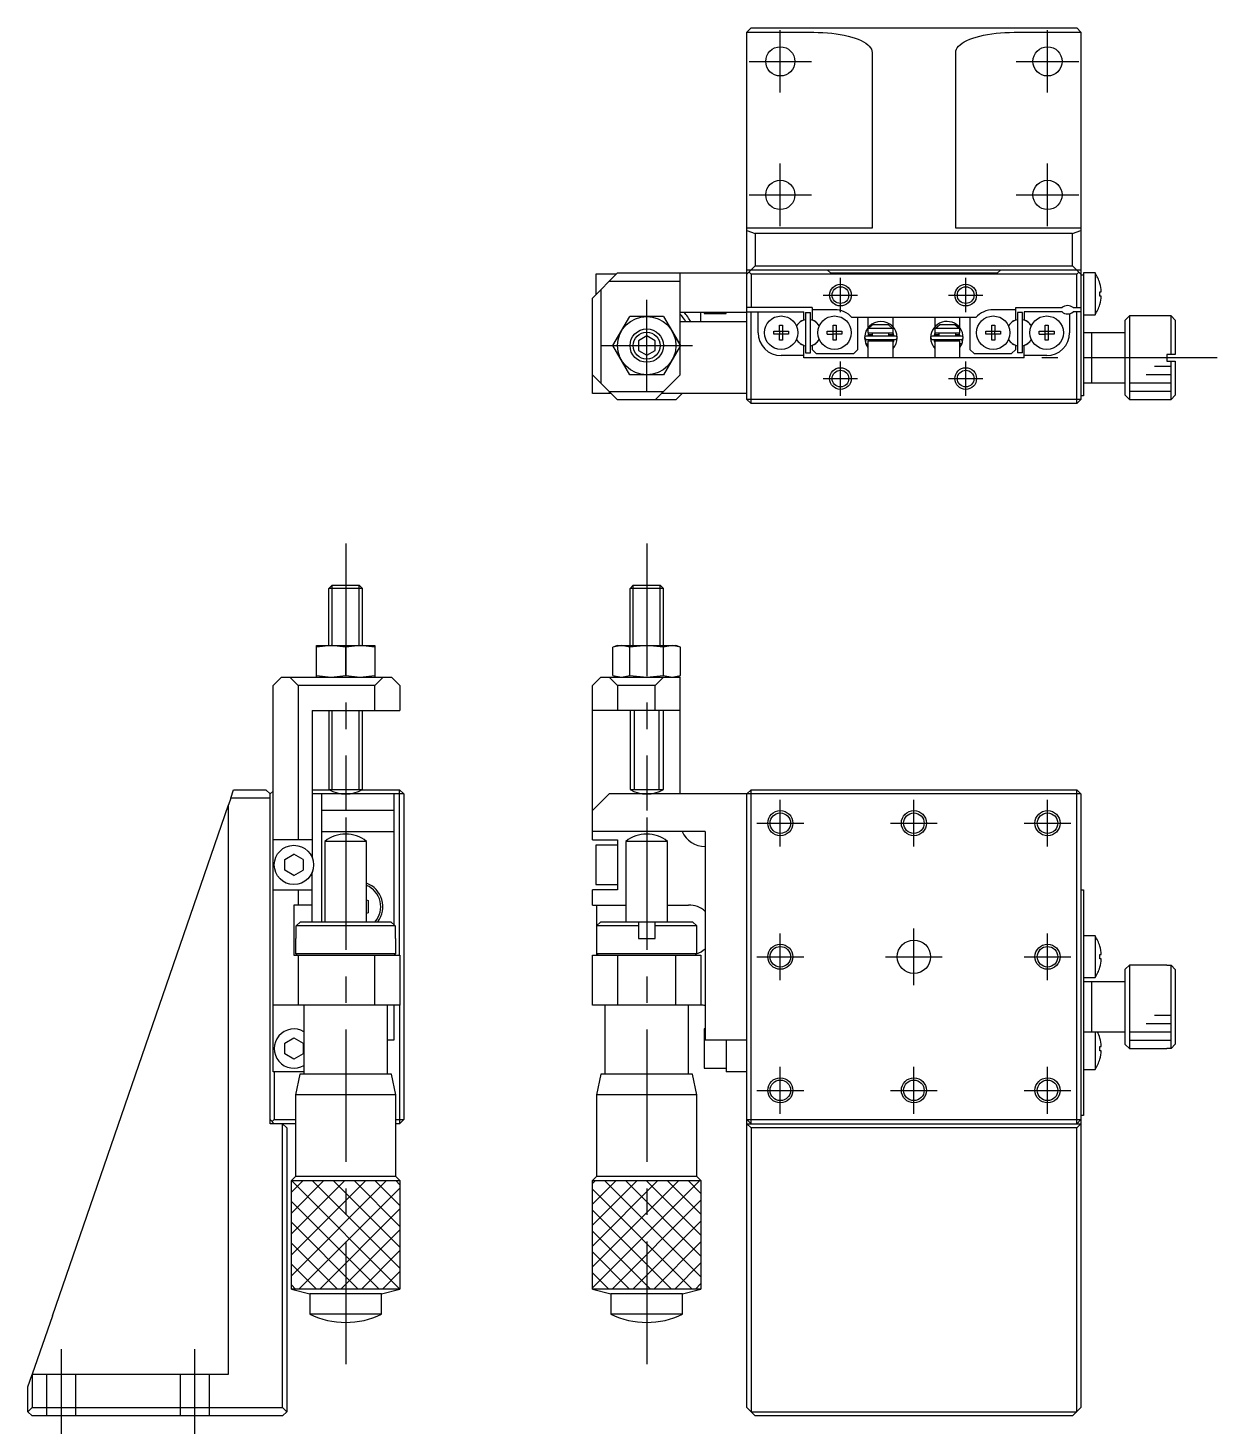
# Model space of a CAD drawing. Extents: x 0 to 297, y -8 to 245.
# Drawn here: x 0 to 142.4, y 77.5 to 245 of the extents above; entities that cross this region are included whole.
import ezdxf

# ---------------------------------------------------------------- set-up
doc = ezdxf.new("R2010")
doc.units = 0
doc.header["$LTSCALE"] = 0.5
doc.linetypes.add('CENTER', pattern=[50.8, 31.75, -6.35, 6.35, -6.35])
doc.linetypes.add('DASHED', pattern=[19.05, 12.7, -6.35])
for name, color, linetype in [('MSM_CENTER', 1, 'CENTER'), ('MSM_CONTINUOUS', 7, 'CONTINUOUS'), ('MSM_DASHED', 4, 'DASHED'), ('MSM_NARROW', 5, 'CONTINUOUS')]:
    doc.layers.add(name, color=color, linetype=linetype)

msp = doc.modelspace()

# ---------------------------------------------------------------- linework, layer by layer
at = {"layer": 'MSM_CENTER'}
for p, q in [((90.1, 237.25), (90.1, 244.75)), ((122.1, 237.25), (122.1, 244.75)), ((86.35, 241), (93.85, 241)), ((118.35, 241), (125.85, 241)), ((90.1, 221.25), (90.1, 228.75)), ((122.1, 221.25), (122.1, 228.75)), ((86.35, 225), (93.85, 225)), ((118.35, 225), (125.85, 225)), ((97.300007, 210.942394), (97.300007, 215.057609)), ((112.300007, 210.942394), (112.300007, 215.057609)), ((95.242399, 213.000002), (99.357615, 213.000002)), ((110.242399, 213.000002), (114.357615, 213.000002)), ((74.1, 201.45), (74.1, 212.45)), ((68.6, 206.95), (79.6, 206.95)), ((97.300005, 200.942392), (97.300005, 205.057608)), ((112.300006, 200.942392), (112.300006, 205.057608)), ((142.4, 205.5), (121.4, 205.5)), ((95.242397, 203), (99.357612, 203)), ((110.242398, 203), (114.357612, 203)), ((38.05, 183.25), (38.05, 151.25)), ((74.1, 183.25), (74.1, 151.25)), ((90.1, 146.95), (90.1, 152.55)), ((106.1, 146.95), (106.1, 152.55)), ((122.1, 146.95), (122.1, 152.55)), ((38.05, 150.449992), (38.05, 84.949993)), ((74.1, 150.449992), (74.1, 84.949993)), ((87.3, 149.75), (92.9, 149.75)), ((103.3, 149.75), (108.9, 149.75)), ((119.3, 149.75), (124.9, 149.75)), ((90.1, 130.95), (90.1, 136.55)), ((106.1, 130.35), (106.1, 137.15)), ((122.1, 130.95), (122.1, 136.55)), ((87.3, 133.75), (92.9, 133.75)), ((102.7, 133.75), (109.5, 133.75)), ((119.3, 133.75), (124.9, 133.75)), ((90.1, 114.95), (90.1, 120.55)), ((106.1, 114.95), (106.1, 120.55)), ((122.1, 114.95), (122.1, 120.55)), ((87.3, 117.75), (92.9, 117.75)), ((103.3, 117.75), (108.9, 117.75)), ((119.3, 117.75), (124.9, 117.75)), ((4, 75.75), (4, 86.75)), ((20, 75.75), (20, 86.75))]:
    msp.add_line(p, q, dxfattribs=at)
at = {"layer": 'MSM_CONTINUOUS'}
for p, q in [((86.6, 245), (86.1, 244.5)), ((86.1, 200.5), (86.1, 244.5)), ((86.6, 245), (125.6, 245)), ((126.1, 244.5), (125.6, 245)), ((126.1, 244.5), (126.1, 200.5)), ((86.1, 244.483509), (94.1, 244.483509)), ((94.1, 244.483509), (94.649214, 244.476078)), ((94.649214, 244.476078), (95.195041, 244.453834)), ((95.195041, 244.453834), (95.734118, 244.416912)), ((95.734118, 244.416912), (96.263119, 244.36554)), ((96.263119, 244.36554), (96.778784, 244.300036)), ((96.778784, 244.300036), (97.277933, 244.220802)), ((97.277933, 244.220802), (97.75749, 244.128328)), ((97.75749, 244.128328), (98.214497, 244.023184)), ((98.214497, 244.023184), (98.646136, 243.906017)), ((98.646136, 243.906017), (99.049747, 243.77755)), ((99.049747, 243.77755), (99.422842, 243.638576)), ((99.422842, 243.638576), (99.763119, 243.48995)), ((99.763119, 243.48995), (100.068481, 243.33259)), ((100.068481, 243.33259), (100.337046, 243.167466)), ((100.337046, 243.167466), (100.567157, 242.995595)), ((100.567157, 242.995595), (100.757396, 242.818037)), ((100.757396, 242.818037), (100.906589, 242.635887)), ((111.293411, 242.635887), (111.442604, 242.818037)), ((111.442604, 242.818037), (111.632843, 242.995595)), ((111.632843, 242.995595), (111.862954, 243.167466)), ((111.862954, 243.167466), (112.131519, 243.33259)), ((112.131519, 243.33259), (112.436881, 243.48995)), ((112.436881, 243.48995), (112.777158, 243.638576)), ((112.777158, 243.638576), (113.150253, 243.77755)), ((113.150253, 243.77755), (113.553864, 243.906017)), ((113.553864, 243.906017), (113.985503, 244.023184)), ((113.985503, 244.023184), (114.44251, 244.128328)), ((114.44251, 244.128328), (114.922067, 244.220802)), ((114.922067, 244.220802), (115.421216, 244.300036)), ((115.421216, 244.300036), (115.936881, 244.36554)), ((115.936881, 244.36554), (116.465882, 244.416912)), ((116.465882, 244.416912), (117.004959, 244.453834)), ((117.004959, 244.453834), (117.550786, 244.476078)), ((117.550786, 244.476078), (118.1, 244.483509)), ((118.1, 244.483509), (126.1, 244.483509)), ((100.906589, 242.635887), (101.013818, 242.450268)), ((101.013818, 242.450268), (101.078421, 242.262325)), ((101.078421, 242.262325), (101.1, 242.073215)), ((101.1, 242.073215), (101.1, 221)), ((111.1, 242.073215), (111.121579, 242.262325)), ((111.1, 221), (111.1, 242.073215)), ((111.121579, 242.262325), (111.186182, 242.450268)), ((111.186182, 242.450268), (111.293411, 242.635887)), ((101.1, 221), (86.1, 221)), ((86.1, 220.724903), (87.1, 220.380576)), ((125.1, 220.380576), (87.1, 220.380576)), ((87.1, 220.380576), (87.1, 216.5)), ((126.1, 221), (111.1, 221)), ((125.1, 220.380576), (126.1, 220.724903)), ((125.1, 216.5), (125.1, 220.380576)), ((86.1, 215.5), (87.1, 216.5)), ((87.1, 216.5), (125.1, 216.5)), ((125.1, 216.5), (126.1, 215.5)), ((70.6, 215.65), (67.6, 212.65)), ((68, 215.5), (68, 213.05)), ((70.45, 215.5), (68, 215.5)), ((78.1, 214.65), (69.6, 214.65)), ((70.6, 215.65), (86.1, 215.65)), ((78.1, 207.021797), (78.1, 215.65)), ((126.1, 216), (86.1, 216)), ((86.35, 215.75), (86.6, 215.5)), ((86.6, 215.5), (86.6, 211.5)), ((125.6, 215.5), (86.6, 215.5)), ((96.1, 215.65), (95.75, 216)), ((96.1, 215.65), (116.1, 215.65)), ((116.45, 216), (116.1, 215.65)), ((125.6, 215.5), (125.85, 215.75)), ((125.6, 211.5), (125.6, 215.5)), ((126.1, 215.45), (126.4, 215.45)), ((126.4, 215.65), (126.4, 200.95)), ((127.791657, 215.65), (126.4, 215.65)), ((127.791657, 215.65), (127.791657, 210.65)), ((128.362581, 214.40859), (128.369436, 214.411933)), ((68.6, 213.65), (68.6, 202.45)), ((128.362581, 212.89), (128.362581, 213.41)), ((128.362581, 213.41), (128.534953, 213.41)), ((128.534953, 212.89), (128.362581, 212.89)), ((67.6, 201.2), (67.6, 212.65)), ((93.9, 211.5), (86.1, 211.5)), ((86.1, 211), (92.9, 211)), ((86.6, 200), (86.6, 211)), ((87.45, 208.5), (87.45, 211)), ((92.9, 210.050806), (92.9, 211)), ((93.9, 211.5), (93.9, 210.050806)), ((96.6, 211.25), (93.9, 211.25)), ((118.3, 211.25), (115.6, 211.25)), ((118.3, 211.5), (123.838562, 211.5)), ((118.3, 210.050806), (118.3, 211.5)), ((119.3, 211), (119.3, 210.050806)), ((123.838562, 211), (119.3, 211)), ((125.161438, 211.5), (126.1, 211.5)), ((126.1, 211), (125.161438, 211)), ((125.6, 200), (125.6, 211)), ((128.369436, 211.888067), (128.362581, 211.89141)), ((70.058548, 206.95), (72.079274, 210.45)), ((76.120726, 210.45), (72.079274, 210.45)), ((76.120726, 210.45), (78.141452, 206.95)), ((78.1, 210.95), (86.1, 210.95)), ((86.1, 209.8), (78.1, 209.8)), ((80.6, 209.8), (80.6, 210.95)), ((81, 210.95), (81, 210.8)), ((81, 210.8), (83.6, 210.8)), ((83.6, 210.8), (83.6, 210.95)), ((90.02, 209.386361), (90.38, 209.386361)), ((90.02, 208.68), (90.02, 209.386361)), ((90.38, 209.386361), (90.38, 208.68)), ((92.639905, 209.90064), (92.9, 210.050806)), ((93.1, 210.9), (93.1, 206.1)), ((93.1, 210.9), (93.7, 210.9)), ((93.7, 206.1), (93.7, 210.9)), ((94.160095, 209.90064), (93.9, 210.050806)), ((96.42, 209.386361), (96.78, 209.386361)), ((96.42, 208.68), (96.42, 209.386361)), ((96.78, 209.386361), (96.78, 208.68)), ((113.520938, 210.3), (98.679062, 210.3)), ((99.4, 206.5), (99.4, 210.3)), ((100.6, 210.3), (100.6, 209.078609)), ((100.654317, 209), (101.183485, 209.5)), ((101.183485, 209.5), (103.016515, 209.5)), ((103.016515, 209.5), (103.545683, 209)), ((103.6, 209.191739), (103.6, 210.3)), ((108.6, 210.3), (108.6, 209.191834)), ((108.654317, 209), (109.183485, 209.5)), ((109.183485, 209.5), (111.016515, 209.5)), ((111.016515, 209.5), (111.545683, 209)), ((111.6, 209.078434), (111.6, 210.3)), ((112.8, 210.3), (112.8, 206.5)), ((115.42, 209.386361), (115.78, 209.386361)), ((115.42, 208.68), (115.42, 209.386361)), ((115.78, 209.386361), (115.78, 208.68)), ((118.039905, 209.90064), (118.3, 210.050806)), ((119.1, 210.9), (118.5, 210.9)), ((118.5, 210.9), (118.5, 206.1)), ((119.1, 206.1), (119.1, 210.9)), ((119.560095, 209.90064), (119.3, 210.050806)), ((121.82, 209.386361), (122.18, 209.386361)), ((121.82, 208.68), (121.82, 209.386361)), ((122.18, 209.386361), (122.18, 208.68)), ((124.75, 210.781754), (124.75, 208.5)), ((126.4, 210.65), (127.791657, 210.65)), ((131.9, 210.5), (131.4, 210)), ((131.4, 201), (131.4, 210)), ((131.9, 210.5), (131.9, 200.5)), ((136.9, 210.5), (131.9, 210.5)), ((136.9, 205.9), (136.9, 210.5)), ((137.4, 210), (136.9, 210.5)), ((137.4, 210), (137.4, 205.9)), ((74.1, 208.104701), (73.1, 207.52735)), ((75.1, 207.52735), (74.1, 208.104701)), ((78.100124, 207.021582), (77.131089, 208.7)), ((89.313639, 208.68), (90.02, 208.68)), ((89.313639, 208.32), (89.313639, 208.68)), ((90.02, 208.32), (89.313639, 208.32)), ((90.030372, 208.669628), (90.02, 208.68)), ((90.030372, 208.330372), (90.02, 208.32)), ((90.02, 207.613639), (90.02, 208.32)), ((90.030372, 208.669628), (90.369628, 208.669628)), ((90.030372, 208.330372), (90.030372, 208.669628)), ((90.369628, 208.330372), (90.030372, 208.330372)), ((90.369628, 208.669628), (90.38, 208.68)), ((90.369628, 208.669628), (90.369628, 208.330372)), ((90.369628, 208.330372), (90.38, 208.32)), ((90.38, 208.68), (91.086361, 208.68)), ((90.38, 208.32), (90.38, 207.613639)), ((91.086361, 208.32), (90.38, 208.32)), ((91.086361, 208.68), (91.086361, 208.32)), ((95.713639, 208.68), (96.42, 208.68)), ((95.713639, 208.32), (95.713639, 208.68)), ((95.713639, 208.32), (96.42, 208.32)), ((96.430372, 208.669628), (96.42, 208.68)), ((96.430372, 208.330372), (96.42, 208.32)), ((96.42, 207.613639), (96.42, 208.32)), ((96.430372, 208.669628), (96.769628, 208.669628)), ((96.430372, 208.330372), (96.430372, 208.669628)), ((96.769628, 208.330372), (96.430372, 208.330372)), ((96.769628, 208.669628), (96.78, 208.68)), ((96.769628, 208.669628), (96.769628, 208.330372)), ((96.769628, 208.330372), (96.78, 208.32)), ((96.78, 208.68), (97.486361, 208.68)), ((96.78, 208.32), (96.78, 207.613639)), ((97.486361, 208.32), (96.78, 208.32)), ((97.486361, 208.68), (97.486361, 208.32)), ((100.1984, 207.867987), (100.331933, 207.18406)), ((100.345845, 207.652313), (100.333981, 207.619918)), ((100.359321, 207.684093), (100.345845, 207.652313)), ((100.36494, 207.696164), (100.359321, 207.684093)), ((103.896922, 208.093518), (100.396922, 208.093518)), ((100.396922, 207.693518), (103.896922, 207.693518)), ((100.6, 209.078151), (100.6, 209.078014)), ((103.6, 209), (100.6, 209)), ((100.6, 209), (100.6, 208.5)), ((100.6, 208.5), (103.6, 208.5)), ((100.608739, 208.09354), (100.719613, 208.500147)), ((100.650616, 208.3), (101.1, 208.3)), ((100.826141, 207.640558), (100.838535, 207.648593)), ((100.838535, 207.648593), (100.851304, 207.65601)), ((100.851304, 207.65601), (100.864417, 207.662793)), ((100.864417, 207.662793), (100.877841, 207.668927)), ((100.877841, 207.668927), (100.891545, 207.674401)), ((100.891545, 207.674401), (100.905494, 207.679203)), ((100.905494, 207.679203), (100.919656, 207.683323)), ((100.919656, 207.683323), (100.933998, 207.686754)), ((100.933998, 207.686754), (100.948486, 207.689488)), ((100.948486, 207.689488), (100.963086, 207.691521)), ((100.963086, 207.691521), (100.977764, 207.692849)), ((100.977764, 207.692849), (100.992486, 207.693469)), ((100.992486, 207.693469), (100.997809, 207.693518)), ((101.1, 208.5), (101.1, 208.093518)), ((101.1, 207.693518), (101.1, 207.5)), ((103.1, 208.093518), (103.1, 208.5)), ((103.1, 208.3), (103.6, 208.3)), ((103.1, 207.5), (103.1, 207.693518)), ((103.296035, 207.693518), (103.309989, 207.693191)), ((103.309989, 207.693191), (103.324684, 207.692157)), ((103.324684, 207.692157), (103.33931, 207.690417)), ((103.33931, 207.690417), (103.353833, 207.687977)), ((103.353833, 207.687977), (103.36822, 207.68484)), ((103.36822, 207.68484), (103.382437, 207.681013)), ((103.382437, 207.681013), (103.396451, 207.676506)), ((103.396451, 207.676506), (103.410229, 207.671327)), ((103.410229, 207.671327), (103.42374, 207.665488)), ((103.42374, 207.665488), (103.43695, 207.659)), ((103.43695, 207.659), (103.44983, 207.651878)), ((103.44983, 207.651878), (103.462347, 207.644137)), ((103.574529, 208.50019), (103.684822, 208.093522)), ((103.6, 209.19113), (103.6, 209.191356)), ((103.6, 208.5), (103.6, 209)), ((103.6, 208.3), (103.6, 208.434175)), ((103.685124, 207.693426), (103.637425, 207.464905)), ((111.803078, 208.093518), (108.303078, 208.093518)), ((108.303078, 207.693518), (111.803078, 207.693518)), ((108.562495, 207.465181), (108.514872, 207.693459)), ((108.515185, 208.093572), (108.625427, 208.500085)), ((111.6, 209), (108.6, 209)), ((108.6, 209), (108.6, 208.5)), ((108.6, 208.5), (111.6, 208.5)), ((108.6, 208.434516), (108.6, 208.434356)), ((108.6, 208.434094), (108.6, 208.3)), ((108.6, 208.3), (109.1, 208.3)), ((108.732297, 207.640558), (108.744691, 207.648593)), ((108.744691, 207.648593), (108.75746, 207.65601)), ((108.75746, 207.65601), (108.770573, 207.662793)), ((108.770573, 207.662793), (108.783997, 207.668927)), ((108.783997, 207.668927), (108.797701, 207.674401)), ((108.797701, 207.674401), (108.81165, 207.679203)), ((108.81165, 207.679203), (108.825813, 207.683323)), ((108.825813, 207.683323), (108.840155, 207.686754)), ((108.840155, 207.686754), (108.854642, 207.689488)), ((108.854642, 207.689488), (108.869242, 207.691521)), ((108.869242, 207.691521), (108.88392, 207.692849)), ((108.88392, 207.692849), (108.898642, 207.693469)), ((108.898642, 207.693469), (108.903965, 207.693518)), ((109.1, 208.5), (109.1, 208.093518)), ((109.1, 207.693518), (109.1, 207.5)), ((111.1, 208.093518), (111.1, 208.5)), ((111.1, 208.3), (111.54983, 208.3)), ((111.1, 207.5), (111.1, 207.693518)), ((111.202191, 207.693518), (111.216146, 207.693191)), ((111.216146, 207.693191), (111.23084, 207.692157)), ((111.23084, 207.692157), (111.245466, 207.690417)), ((111.245466, 207.690417), (111.25999, 207.687977)), ((111.25999, 207.687977), (111.274376, 207.68484)), ((111.274376, 207.68484), (111.288593, 207.681013)), ((111.288593, 207.681013), (111.302607, 207.676506)), ((111.302607, 207.676506), (111.316385, 207.671327)), ((111.316385, 207.671327), (111.329896, 207.665488)), ((111.329896, 207.665488), (111.343107, 207.659)), ((111.343107, 207.659), (111.355986, 207.651878)), ((111.355986, 207.651878), (111.368503, 207.644137)), ((111.480394, 208.500132), (111.591258, 208.093569)), ((111.6, 208.5), (111.6, 209)), ((111.849082, 207.664801), (111.835083, 207.696115)), ((111.861569, 207.632666), (111.849082, 207.664801)), ((111.86766, 207.183018), (112.001617, 207.869241)), ((114.713639, 208.68), (115.42, 208.68)), ((114.713639, 208.32), (114.713639, 208.68)), ((115.42, 208.32), (114.713639, 208.32)), ((115.430372, 208.669628), (115.42, 208.68)), ((115.430372, 208.330372), (115.42, 208.32)), ((115.42, 207.613639), (115.42, 208.32)), ((115.430372, 208.669628), (115.769628, 208.669628)), ((115.430372, 208.330372), (115.430372, 208.669628)), ((115.769628, 208.330372), (115.430372, 208.330372)), ((115.769628, 208.669628), (115.78, 208.68)), ((115.769628, 208.669628), (115.769628, 208.330372)), ((115.769628, 208.330372), (115.78, 208.32)), ((115.78, 208.68), (116.486361, 208.68)), ((115.78, 208.32), (115.78, 207.613639)), ((116.486361, 208.32), (115.78, 208.32)), ((116.486361, 208.68), (116.486361, 208.32)), ((121.113639, 208.68), (121.82, 208.68)), ((121.113639, 208.32), (121.113639, 208.68)), ((121.113639, 208.32), (121.82, 208.32)), ((121.830372, 208.669628), (121.82, 208.68)), ((121.830372, 208.330372), (121.82, 208.32)), ((121.82, 207.613639), (121.82, 208.32)), ((121.830372, 208.669628), (122.169628, 208.669628)), ((121.830372, 208.330372), (121.830372, 208.669628)), ((122.169628, 208.330372), (121.830372, 208.330372)), ((122.169628, 208.669628), (122.18, 208.68)), ((122.169628, 208.669628), (122.169628, 208.330372)), ((122.169628, 208.330372), (122.18, 208.32)), ((122.18, 208.68), (122.886361, 208.68)), ((122.18, 208.32), (122.18, 207.613639)), ((122.886361, 208.32), (122.18, 208.32)), ((122.886361, 208.68), (122.886361, 208.32)), ((131.4, 208.5), (126.4, 208.5)), ((127.4, 202.5), (127.4, 208.5)), ((72.079274, 203.45), (70.058548, 206.95)), ((73.1, 207.52735), (73.1, 206.37265)), ((73.1, 206.37265), (74.1, 205.795299)), ((74.1, 205.795299), (75.1, 206.37265)), ((75.1, 206.37265), (75.1, 207.52735)), ((78.141452, 206.95), (76.120726, 203.45)), ((78.1, 203.45), (78.1, 206.878203)), ((78.141452, 206.95), (78.100124, 207.021582)), ((90.38, 207.613639), (90.02, 207.613639)), ((92.9, 206.949194), (92.639905, 207.09936)), ((92.9, 205.5), (92.9, 206.949194)), ((93.1, 206.1), (93.7, 206.1)), ((93.9, 206.949194), (94.160095, 207.09936)), ((93.9, 206.949194), (93.9, 206.5)), ((93.9, 206.5), (94.4, 206)), ((94.4, 206), (98.9, 206)), ((96.78, 207.613639), (96.42, 207.613639)), ((98.9, 206), (99.4, 206.5)), ((100.297916, 207.417153), (100.297888, 207.382732)), ((100.297888, 207.382732), (100.299582, 207.348355)), ((100.299666, 207.451534), (100.297916, 207.417153)), ((100.299582, 207.348355), (100.302995, 207.314105)), ((100.303135, 207.485791), (100.299666, 207.451534)), ((100.302995, 207.314105), (100.308116, 207.280067)), ((100.308315, 207.519841), (100.303135, 207.485791)), ((100.308116, 207.280067), (100.314935, 207.246322)), ((100.315194, 207.553601), (100.308315, 207.519841)), ((100.314935, 207.246322), (100.323434, 207.212954)), ((100.323756, 207.586987), (100.315194, 207.553601)), ((100.323434, 207.212954), (100.333593, 207.180043)), ((100.333981, 207.619918), (100.323756, 207.586987)), ((100.333593, 207.180043), (100.345388, 207.147669)), ((100.345388, 207.147669), (100.352639, 207.129943)), ((100.352285, 207.131624), (100.352938, 207.129365)), ((100.352938, 207.129365), (100.354762, 207.12761)), ((100.353681, 207.130486), (100.59991, 206.708824)), ((100.354762, 207.12761), (100.357746, 207.126368)), ((100.357577, 207.121396), (100.600005, 207.194026)), ((100.357746, 207.126368), (100.36187, 207.125648)), ((100.36187, 207.125648), (100.36711, 207.125454)), ((100.36711, 207.125454), (100.37343, 207.125788)), ((100.37343, 207.125788), (100.380792, 207.126648)), ((100.380792, 207.126648), (100.389147, 207.128028)), ((100.389147, 207.128028), (100.398444, 207.129919)), ((100.398444, 207.129919), (100.408621, 207.132309)), ((100.408621, 207.132309), (100.419615, 207.135184)), ((100.419615, 207.135184), (100.431356, 207.138524)), ((100.431356, 207.138524), (100.443768, 207.142308)), ((100.443768, 207.142308), (100.456773, 207.146513)), ((100.456773, 207.146513), (100.470287, 207.151111)), ((100.470287, 207.151111), (100.484224, 207.156073)), ((100.484224, 207.156073), (100.498496, 207.161368)), ((100.498496, 207.161368), (100.513011, 207.166961)), ((100.513011, 207.166961), (100.527678, 207.172817)), ((100.527678, 207.172817), (100.542401, 207.1789)), ((100.542401, 207.1789), (100.557089, 207.185169)), ((100.557089, 207.185169), (100.571646, 207.191585)), ((100.571646, 207.191585), (100.58598, 207.198107)), ((100.58598, 207.198107), (100.6, 207.204694)), ((103.6, 207.5), (100.6, 207.5)), ((100.6, 207.5), (100.6, 205.5)), ((100.715828, 207.500023), (100.717214, 207.503675)), ((100.717214, 207.503675), (100.722919, 207.517353)), ((100.722919, 207.517353), (100.729311, 207.53072)), ((100.729311, 207.53072), (100.736372, 207.543742)), ((100.736372, 207.543742), (100.74408, 207.556387)), ((100.74408, 207.556387), (100.752415, 207.568624)), ((100.752415, 207.568624), (100.761351, 207.580423)), ((100.761351, 207.580423), (100.770865, 207.591756)), ((100.770865, 207.591756), (100.780929, 207.602596)), ((100.780929, 207.602596), (100.791518, 207.612919)), ((100.791518, 207.612919), (100.802602, 207.622701)), ((100.802602, 207.622701), (100.814153, 207.631921)), ((100.814153, 207.631921), (100.826141, 207.640558)), ((103.462347, 207.644137), (103.474471, 207.635792)), ((103.474471, 207.635792), (103.486173, 207.626863)), ((103.486173, 207.626863), (103.497422, 207.617367)), ((103.497422, 207.617367), (103.508192, 207.607327)), ((103.508192, 207.607327), (103.518454, 207.596764)), ((103.518454, 207.596764), (103.528181, 207.585702)), ((103.528181, 207.585702), (103.537348, 207.574165)), ((103.537348, 207.574165), (103.54593, 207.562181)), ((103.54593, 207.562181), (103.553902, 207.549777)), ((103.553902, 207.549777), (103.561244, 207.536982)), ((103.561244, 207.536982), (103.567933, 207.523828)), ((103.567933, 207.523828), (103.57395, 207.510345)), ((103.57395, 207.510345), (103.578016, 207.500023)), ((103.6, 205.5), (103.6, 207.5)), ((103.637425, 207.464905), (103.600234, 207.352235)), ((103.940651, 207.132001), (103.94047, 207.132076)), ((103.941559, 207.131624), (103.940651, 207.132001)), ((103.94079, 207.129186), (103.941205, 207.129943)), ((103.941205, 207.129943), (103.959225, 207.177016)), ((103.941205, 207.129943), (103.941559, 207.131624)), ((103.959225, 207.177016), (103.959898, 207.178996)), ((103.959898, 207.178996), (103.960736, 207.181491)), ((103.960736, 207.181491), (103.961237, 207.182999)), ((103.961237, 207.182999), (103.961585, 207.184052)), ((103.961585, 207.184052), (103.962097, 207.185613)), ((103.962097, 207.185613), (103.962564, 207.187047)), ((103.962564, 207.187047), (103.962854, 207.187942)), ((103.962854, 207.187942), (103.963173, 207.188932)), ((103.963173, 207.188932), (103.963612, 207.190306)), ((103.963612, 207.190306), (103.963946, 207.191355)), ((108.236653, 207.189474), (108.236945, 207.188567)), ((108.236945, 207.188567), (108.238003, 207.185307)), ((108.238003, 207.185307), (108.238381, 207.184156)), ((108.238381, 207.184156), (108.238677, 207.183258)), ((108.238677, 207.183258), (108.239099, 207.181987)), ((108.239099, 207.181987), (108.258795, 207.129943)), ((108.258863, 207.134144), (108.258441, 207.131624)), ((108.258441, 207.131624), (108.259303, 207.131982)), ((108.258795, 207.129943), (108.258441, 207.131624)), ((108.25921, 207.129186), (108.258795, 207.129943)), ((108.259361, 207.132006), (108.259482, 207.132056)), ((108.259482, 207.132056), (108.259645, 207.132124)), ((108.599662, 207.352514), (108.562495, 207.465181)), ((111.6, 207.5), (108.6, 207.5)), ((108.6, 207.5), (108.6, 205.5)), ((108.621984, 207.500023), (108.623371, 207.503675)), ((108.623371, 207.503675), (108.629075, 207.517353)), ((108.629075, 207.517353), (108.635467, 207.53072)), ((108.635467, 207.53072), (108.642528, 207.543742)), ((108.642528, 207.543742), (108.650237, 207.556387)), ((108.650237, 207.556387), (108.658571, 207.568624)), ((108.658571, 207.568624), (108.667507, 207.580423)), ((108.667507, 207.580423), (108.677021, 207.591756)), ((108.677021, 207.591756), (108.687086, 207.602596)), ((108.687086, 207.602596), (108.697674, 207.612919)), ((108.697674, 207.612919), (108.708758, 207.622701)), ((108.708758, 207.622701), (108.720309, 207.631921)), ((108.720309, 207.631921), (108.732297, 207.640558)), ((111.368503, 207.644137), (111.380627, 207.635792)), ((111.380627, 207.635792), (111.392329, 207.626863)), ((111.392329, 207.626863), (111.403579, 207.617367)), ((111.403579, 207.617367), (111.414348, 207.607327)), ((111.414348, 207.607327), (111.42461, 207.596764)), ((111.42461, 207.596764), (111.434337, 207.585702)), ((111.434337, 207.585702), (111.443504, 207.574165)), ((111.443504, 207.574165), (111.452086, 207.562181)), ((111.452086, 207.562181), (111.460058, 207.549777)), ((111.460058, 207.549777), (111.4674, 207.536982)), ((111.4674, 207.536982), (111.474089, 207.523828)), ((111.474089, 207.523828), (111.480106, 207.510345)), ((111.480106, 207.510345), (111.484172, 207.500023)), ((111.842423, 207.121396), (111.599995, 207.194026)), ((111.6, 205.5), (111.6, 207.5)), ((111.61402, 207.198107), (111.6, 207.204694)), ((111.60002, 206.708732), (111.846319, 207.130486)), ((111.628354, 207.191585), (111.61402, 207.198107)), ((111.642911, 207.185169), (111.628354, 207.191585)), ((111.657599, 207.1789), (111.642911, 207.185169)), ((111.672322, 207.172817), (111.657599, 207.1789)), ((111.686989, 207.166961), (111.672322, 207.172817)), ((111.701504, 207.161368), (111.686989, 207.166961)), ((111.715776, 207.156073), (111.701504, 207.161368)), ((111.729713, 207.151111), (111.715776, 207.156073)), ((111.743227, 207.146513), (111.729713, 207.151111)), ((111.756232, 207.142308), (111.743227, 207.146513)), ((111.768644, 207.138524), (111.756232, 207.142308)), ((111.780385, 207.135184), (111.768644, 207.138524)), ((111.791379, 207.132309), (111.780385, 207.135184)), ((111.801556, 207.129919), (111.791379, 207.132309)), ((111.810853, 207.128028), (111.801556, 207.129919)), ((111.819208, 207.126648), (111.810853, 207.128028)), ((111.82657, 207.125788), (111.819208, 207.126648)), ((111.83289, 207.125454), (111.82657, 207.125788)), ((111.83813, 207.125648), (111.83289, 207.125454)), ((111.842254, 207.126368), (111.83813, 207.125648)), ((111.845238, 207.12761), (111.842254, 207.126368)), ((111.847062, 207.129365), (111.845238, 207.12761)), ((111.847715, 207.131624), (111.847062, 207.129365)), ((111.847361, 207.129943), (111.85943, 207.160294)), ((111.85943, 207.160294), (111.870593, 207.19291)), ((111.872431, 207.599961), (111.861569, 207.632666)), ((111.870593, 207.19291), (111.880108, 207.22603)), ((111.881642, 207.566767), (111.872431, 207.599961)), ((111.880108, 207.22603), (111.887952, 207.259573)), ((111.889181, 207.533164), (111.881642, 207.566767)), ((111.887952, 207.259573), (111.894106, 207.293456)), ((111.895028, 207.499234), (111.889181, 207.533164)), ((111.894106, 207.293456), (111.898556, 207.327596)), ((111.899171, 207.465061), (111.895028, 207.499234)), ((111.898556, 207.327596), (111.901292, 207.361911)), ((111.901599, 207.430727), (111.899171, 207.465061)), ((111.901292, 207.361911), (111.902307, 207.396315)), ((111.902307, 207.396315), (111.901599, 207.430727)), ((112.8, 206.5), (113.3, 206)), ((113.3, 206), (117.8, 206)), ((115.78, 207.613639), (115.42, 207.613639)), ((117.8, 206), (118.3, 206.5)), ((118.3, 206.949194), (118.039905, 207.09936)), ((118.3, 206.5), (118.3, 206.949194)), ((119.1, 206.1), (118.5, 206.1)), ((119.3, 206.949194), (119.560095, 207.09936)), ((119.3, 205.5), (119.3, 206.949194)), ((122.18, 207.613639), (121.82, 207.613639)), ((92.9, 205.75), (90.2, 205.75)), ((119.3, 205.5), (92.9, 205.5)), ((122, 205.75), (119.3, 205.75)), ((136.4, 205.9), (136.4, 205.1)), ((137.4, 205.9), (136.4, 205.9)), ((136.4, 205.1), (137.4, 205.1)), ((136.9, 200.5), (136.9, 205.1)), ((137.4, 205.1), (137.4, 201)), ((67.6, 203.45), (70.6, 200.45)), ((76.120726, 203.45), (72.079274, 203.45)), ((75.1, 200.45), (78.1, 203.45)), ((69.85, 201.2), (67.6, 201.2)), ((69.6, 201.45), (76.1, 201.45)), ((69.6, 201.45), (69.6, 201.2)), ((86.1, 201.2), (75.85, 201.2)), ((77.6, 200.45), (78.35, 201.2)), ((126.4, 202.5), (131.4, 202.5)), ((131.4, 201), (131.9, 200.5)), ((136.9, 200.5), (137.4, 201)), ((77.6, 200.45), (70.6, 200.45)), ((126.1, 200.5), (86.1, 200.5)), ((86.6, 200), (86.1, 200.5)), ((125.6, 200), (86.6, 200)), ((125.6, 200), (126.1, 200.5)), ((126.4, 200.95), (126.1, 200.95)), ((131.9, 200.5), (136.9, 200.5)), ((36.05, 177.871), (36.429, 178.25)), ((40.05, 177.871), (36.05, 177.871)), ((36.05, 171.05), (36.05, 177.871)), ((36.429, 178.25), (39.671, 178.25)), ((39.671, 178.25), (40.05, 177.871)), ((40.05, 171.05), (40.05, 177.871)), ((72.1, 177.871), (72.479, 178.25)), ((76.1, 177.871), (72.1, 177.871)), ((72.1, 171.05), (72.1, 177.871)), ((72.479, 178.25), (75.721, 178.25)), ((75.721, 178.25), (76.1, 177.871)), ((76.1, 171.05), (76.1, 177.871)), ((36.3, 171.05), (34.55, 170.852928)), ((34.55, 171.05), (41.55, 171.05)), ((34.55, 167.25), (34.55, 171.05)), ((38.05, 170.852928), (36.3, 171.05)), ((39.8, 171.05), (38.05, 170.852928)), ((38.05, 167.447072), (38.05, 170.852928)), ((41.55, 170.852928), (39.8, 171.05)), ((41.55, 171.05), (41.55, 167.25)), ((71.068911, 171.05), (70.058548, 170.852928)), ((70.6, 171.05), (70.058548, 170.852928)), ((70.058548, 167.447072), (70.058548, 170.852928)), ((70.6, 171.05), (77.6, 171.05)), ((72.079274, 170.852928), (71.068911, 171.05)), ((74.1, 171.05), (72.079274, 170.852928)), ((72.079274, 167.447072), (72.079274, 170.852928)), ((76.120726, 170.852928), (74.1, 171.05)), ((77.131089, 171.05), (76.120726, 170.852928)), ((76.120726, 167.447072), (76.120726, 170.852928)), ((78.141452, 170.852928), (77.131089, 171.05)), ((78.141452, 170.852928), (77.6, 171.05)), ((78.141452, 167.447072), (78.141452, 170.852928)), ((29.35, 166.25), (30.35, 167.25)), ((29.35, 119.95), (29.35, 166.25)), ((30.35, 167.25), (43.55, 167.25)), ((31.35, 167.25), (32.35, 166.25)), ((32.35, 166.25), (32.35, 147.75)), ((41.55, 166.25), (32.35, 166.25)), ((34.55, 167.447072), (36.3, 167.25)), ((36.3, 167.25), (38.05, 167.447072)), ((38.05, 167.447072), (39.8, 167.25)), ((39.8, 167.25), (41.55, 167.447072)), ((41.55, 166.25), (42.55, 167.25)), ((41.55, 163.25), (41.55, 166.25)), ((43.55, 167.25), (44.55, 166.25)), ((44.55, 166.25), (44.55, 163.25)), ((67.6, 166.25), (68.6, 167.25)), ((67.6, 147.75), (67.6, 166.25)), ((68.6, 167.25), (78.1, 167.25)), ((69.6, 167.25), (70.6, 166.25)), ((70.058548, 167.447072), (71.068911, 167.25)), ((70.058548, 167.447072), (70.6, 167.25)), ((70.6, 166.25), (70.6, 163.25)), ((75.1, 166.25), (70.6, 166.25)), ((71.068911, 167.25), (72.079274, 167.447072)), ((72.079274, 167.447072), (74.1, 167.25)), ((74.1, 167.25), (76.120726, 167.447072)), ((75.1, 166.25), (76.1, 167.25)), ((75.1, 163.25), (75.1, 166.25)), ((76.120726, 167.447072), (77.131089, 167.25)), ((77.131089, 167.25), (78.141452, 167.447072)), ((77.6, 167.25), (78.141452, 167.447072)), ((78.1, 153.25), (78.1, 167.25)), ((34.05, 163.25), (44.55, 163.25)), ((34.05, 163.25), (34.05, 145.576136)), ((36.05, 163.25), (36.05, 153.785898)), ((40.05, 153.785898), (40.05, 163.25)), ((78.1, 163.25), (67.6, 163.25)), ((72.1, 163.249981), (72.1, 153.785898)), ((76.1, 153.785898), (76.1, 163.249981)), ((24.275097, 152.75), (24, 151.951061)), ((24.275097, 152.75), (24.619424, 153.75)), ((29, 152.75), (24.275097, 152.75)), ((24.619424, 153.75), (28.5, 153.75)), ((29, 153.25), (28.5, 153.75)), ((29, 153.25), (29.35, 153.6)), ((29, 113.75), (29, 153.25)), ((29.35, 153.4), (29.25, 153.5)), ((34.05, 153.75), (36.113508, 153.75)), ((45, 153.25), (34.05, 153.25)), ((35.2, 137.95), (35.2, 153.25)), ((36.049995, 153.785898), (40.050005, 153.785898)), ((39.986492, 153.75), (44.5, 153.75)), ((43.8, 153.25), (43.8, 137.613544)), ((44.5, 133.95), (44.5, 153.75)), ((45, 153.25), (44.5, 153.75)), ((45, 153.25), (45, 114.25)), ((69.6, 153.25), (67.6, 151.25)), ((126.1, 153.25), (69.6, 153.25)), ((72.099995, 153.785898), (76.100005, 153.785898)), ((86.6, 153.75), (86.1, 153.25)), ((86.1, 79.75), (86.1, 153.25)), ((86.6, 153.75), (125.6, 153.75)), ((86.6, 113.75), (86.6, 153.75)), ((126.1, 153.25), (125.6, 153.75)), ((125.6, 113.75), (125.6, 153.75)), ((126.1, 153.25), (126.1, 79.75)), ((2.926785, 90.75), (24, 151.951061)), ((24, 83.75), (24, 151.951061)), ((43.8, 151.25), (35.2, 151.25)), ((34.05, 147.75), (29.35, 147.75)), ((35.2, 148.75), (43.8, 148.75)), ((40.549996, 147.572491), (35.550004, 147.572491)), ((35.550004, 147.572491), (35.550004, 137.95)), ((40.549996, 137.95), (40.549996, 147.572491)), ((81.1, 148.75), (67.6, 148.75)), ((67.6, 147.75), (70.6, 147.75)), ((70.6, 147.75), (70.6, 141.75)), ((76.599996, 147.572491), (71.600004, 147.572491)), ((71.600004, 147.572491), (71.600004, 137.95)), ((76.599996, 137.95), (76.599996, 147.572491)), ((81.1, 148.75), (81.1, 123.75)), ((30.75, 145.385085), (31.85, 146.020171)), ((32.95, 145.385085), (31.85, 146.020171)), ((68, 147.1), (68, 142.4)), ((70.6, 147.1), (68, 147.1)), ((30.75, 144.114915), (30.75, 145.385085)), ((31.85, 143.479829), (30.75, 144.114915)), ((31.85, 143.479829), (32.95, 144.114915)), ((32.95, 145.385085), (32.95, 144.114915)), ((34.05, 137.95), (34.05, 143.923864)), ((68, 142.4), (70.6, 142.4)), ((29.35, 141.75), (34.05, 141.75)), ((32.35, 141.75), (32.35, 139.95)), ((67.6, 139.95), (67.6, 141.75)), ((70.6, 141.75), (67.6, 141.75)), ((126.1, 141.75), (126.4, 141.75)), ((126.4, 141.75), (126.4, 114.75)), ((31.85, 139.95), (31.85, 133.95)), ((34.05, 139.95), (31.85, 139.95)), ((40.549996, 140.58716), (40.75, 140.471688)), ((40.75, 139.028312), (40.549996, 138.91284)), ((40.75, 140.471688), (40.75, 139.028312)), ((67.6, 139.95), (71.600004, 139.95)), ((68.1, 139.95), (68.1, 133.95)), ((76.599996, 139.95), (79.1, 139.95)), ((32.13392, 137.45), (32.641673, 137.95)), ((32.13392, 135.95), (32.13392, 137.45)), ((43.96608, 137.45), (32.13392, 137.45)), ((32.641673, 137.95), (43.458327, 137.95)), ((43.458327, 137.95), (43.96608, 137.45)), ((43.96608, 137.45), (43.96608, 135.95)), ((68.6, 137.95), (68.1, 137.45)), ((73.1, 137.45), (68.1, 137.45)), ((68.6, 137.95), (79.6, 137.95)), ((73.1, 137.95), (73.1, 135.95)), ((75.1, 135.95), (75.1, 137.95)), ((80.1, 137.45), (75.1, 137.45)), ((80.1, 137.45), (79.6, 137.95)), ((80.1, 134.15), (80.1, 137.45)), ((32.05, 135.95), (32.13392, 135.95)), ((32.05, 135.95), (32.05, 134.15)), ((43.96608, 135.95), (44.05, 135.95)), ((44.05, 134.15), (44.05, 135.95)), ((73.1, 135.95), (75.1, 135.95)), ((127.791657, 136.25), (126.4, 136.25)), ((127.791657, 136.25), (127.791657, 131.25)), ((32.05, 134.15), (44.05, 134.15)), ((32.05, 134.15), (32.25, 133.95)), ((43.85, 133.95), (44.05, 134.15)), ((68.1, 134.15), (80.1, 134.15)), ((68.1, 134.15), (68.3, 133.95)), ((79.9, 133.95), (80.1, 134.15)), ((128.362581, 135.00859), (128.369436, 135.011933)), ((128.362581, 134.01), (128.534953, 134.01)), ((128.362581, 133.49), (128.362581, 134.01)), ((31.85, 133.95), (44.55, 133.95)), ((32.35, 133.95), (32.35, 127.95)), ((41.55, 127.95), (41.55, 133.95)), ((44.55, 133.95), (44.55, 127.95)), ((67.6, 127.95), (67.6, 133.95)), ((67.6, 133.95), (80.6, 133.95)), ((70.6, 133.95), (70.6, 127.95)), ((77.6, 127.95), (77.6, 133.95)), ((80.6, 133.95), (80.6, 127.95)), ((128.534953, 133.49), (128.362581, 133.49)), ((128.369436, 132.488067), (128.362581, 132.49141)), ((131.9, 132.75), (131.4, 132.25)), ((131.9, 132.75), (131.9, 122.75)), ((136.4, 132.75), (131.9, 132.75)), ((136.4, 132.75), (136.4, 132.733974)), ((136.4, 132.733974), (136.9, 132.733974)), ((136.9, 122.766026), (136.9, 132.733974)), ((136.9, 132.733974), (137.4, 132.232187)), ((126.4, 131.25), (127.791657, 131.25)), ((131.4, 130.75), (126.4, 130.75)), ((127.4, 124.75), (127.4, 130.75)), ((131.4, 123.25), (131.4, 132.25)), ((137.4, 132.232187), (137.4, 123.267813)), ((44.55, 127.95), (29.35, 127.95)), ((33.05, 127.95), (33.05, 119.7)), ((43.05, 119.7), (43.05, 127.95)), ((43.8, 127.95), (43.8, 123.75)), ((44.5, 127.95), (44.5, 113.75)), ((80.6, 127.95), (67.6, 127.95)), ((69.1, 127.95), (69.1, 119.7)), ((79.1, 119.7), (79.1, 127.95)), ((30.75, 123.385085), (31.85, 124.020171)), ((31.85, 124.020171), (32.95, 123.385085)), ((81, 125.1), (81, 120.4)), ((81.1, 125.1), (81, 125.1)), ((126.4, 124.75), (131.4, 124.75)), ((127.791657, 124.75), (127.791657, 120.25)), ((128.362581, 124.00859), (128.369436, 124.011933)), ((30.75, 122.114915), (30.75, 123.385085)), ((32.95, 123.385085), (32.95, 122.114915)), ((43.8, 123.75), (43.05, 123.75)), ((86.1, 123.75), (81.1, 123.75)), ((83.6, 123.75), (83.6, 119.95)), ((128.362581, 123.01), (128.534953, 123.01)), ((128.362581, 122.49), (128.362581, 123.01)), ((128.534953, 122.49), (128.362581, 122.49)), ((131.4, 123.25), (131.9, 122.75)), ((131.9, 122.75), (136.4, 122.75)), ((136.9, 122.766026), (136.4, 122.766026)), ((136.4, 122.766026), (136.4, 122.75)), ((137.4, 123.267813), (136.9, 122.766026)), ((31.85, 121.479829), (30.75, 122.114915)), ((32.95, 122.114915), (31.85, 121.479829)), ((128.369436, 121.488067), (128.362581, 121.49141)), ((33.05, 119.95), (29.35, 119.95)), ((29.5, 119.95), (29.5, 114.25)), ((32.550003, 119.7), (32.050004, 117.200001)), ((43.549997, 119.7), (32.550003, 119.7)), ((44.049996, 117.200001), (43.549997, 119.7)), ((68.600003, 119.7), (68.100004, 117.200001)), ((79.599997, 119.7), (68.600003, 119.7)), ((80.099996, 117.200001), (79.599997, 119.7)), ((81, 120.4), (83.6, 120.4)), ((86.1, 119.95), (83.6, 119.95)), ((126.4, 120.25), (127.791657, 120.25)), ((44.049996, 117.200001), (32.050004, 117.200001)), ((32.050004, 117.200001), (32.050004, 107.449996)), ((44.049996, 107.449996), (44.049996, 117.200001)), ((80.099996, 117.200001), (68.100004, 117.200001)), ((68.100004, 117.200001), (68.100004, 107.449996)), ((80.099996, 107.449996), (80.099996, 117.200001)), ((29, 114.25), (29.5, 113.75)), ((29.25, 114), (29.5, 114.25)), ((29.5, 114.25), (32.050004, 114.25)), ((44.049996, 114.25), (45, 114.25)), ((44.5, 113.75), (45, 114.25)), ((86.1, 114.25), (126.1, 114.25)), ((86.1, 114.25), (86.6, 113.75)), ((125.6, 113.75), (126.1, 114.25)), ((126.4, 114.75), (126.1, 114.75)), ((32.050004, 113.75), (29, 113.75)), ((30.5, 79.75), (30.5, 113.75)), ((30.5, 113.75), (31, 113.25)), ((31, 113.25), (31, 79.25)), ((44.5, 113.75), (44.049996, 113.75)), ((86.1, 113.75), (86.6, 113.25)), ((86.1, 113.75), (126.1, 113.75)), ((86.6, 113.25), (86.6, 79.25)), ((125.6, 113.25), (86.6, 113.25)), ((125.6, 113.25), (126.1, 113.75)), ((125.6, 79.25), (125.6, 113.25)), ((32.050004, 107.449996), (31.550001, 106.949994)), ((44.049996, 107.449996), (32.050004, 107.449996)), ((44.549999, 106.949994), (44.049996, 107.449996)), ((68.100004, 107.449996), (67.600001, 106.949994)), ((80.099996, 107.449996), (68.100004, 107.449996)), ((80.599999, 106.949994), (80.099996, 107.449996)), ((31.550001, 106.949994), (44.549999, 106.949994)), ((31.550001, 93.949993), (31.550001, 106.949994)), ((44.549999, 106.949994), (44.549999, 93.949993)), ((67.600001, 106.949994), (80.599999, 106.949994)), ((67.600001, 93.949993), (67.600001, 106.949994)), ((80.599999, 106.949994), (80.599999, 93.949993)), ((31.550001, 93.949993), (33.75, 93.360505)), ((44.549999, 93.949993), (31.550001, 93.949993)), ((42.35, 93.360505), (44.549999, 93.949993)), ((67.600001, 93.949993), (69.8, 93.360505)), ((80.599999, 93.949993), (67.600001, 93.949993)), ((78.4, 93.360505), (80.599999, 93.949993)), ((42.35, 93.360505), (33.75, 93.360505)), ((33.75, 93.360505), (33.75, 90.949994)), ((42.35, 90.949994), (42.35, 93.360505)), ((78.4, 93.360505), (69.8, 93.360505)), ((69.8, 93.360505), (69.8, 90.949994)), ((78.4, 90.949994), (78.4, 93.360505)), ((2.926785, 90.75), (0.516491, 83.75)), ((42.35, 90.949994), (33.75, 90.949994)), ((78.4, 90.949994), (69.8, 90.949994)), ((0.516491, 83.75), (0.5, 83.702105)), ((0.516491, 83.75), (24, 83.75)), ((0, 82.25), (0.5, 83.702105)), ((0, 79.25), (0, 82.25)), ((0.5, 83.702105), (0.5, 79.75)), ((0.5, 79.75), (0, 79.25)), ((0, 79.25), (0.5, 78.75)), ((0.5, 79.75), (30.5, 79.75)), ((30.5, 78.75), (0.5, 78.75)), ((31, 79.25), (30.5, 79.75)), ((30.5, 78.75), (31, 79.25)), ((87.1, 78.75), (86.1, 79.75)), ((86.6, 79.25), (125.6, 79.25)), ((125.1, 78.75), (87.1, 78.75)), ((126.1, 79.75), (125.1, 78.75))]:
    msp.add_line(p, q, dxfattribs=at)
for centre, radius in [((90.1, 241), 1.75), ((122.1, 241), 1.75), ((90.1, 225), 1.75), ((122.1, 225), 1.75), ((97.300007, 213.000002), 1), ((112.300007, 213.000002), 1), ((74.1, 206.95), 3.5), ((90.2, 208.5), 2), ((96.6, 208.5), 2), ((115.6, 208.5), 2), ((122, 208.5), 2), ((74.1, 206.95), 2), ((97.300005, 203), 1), ((112.300006, 203), 1), ((90.1, 149.75), 1.2295), ((106.1, 149.75), 1.2295), ((122.1, 149.75), 1.2295), ((31.85, 144.75), 2.35), ((106.1, 133.75), 2), ((90.1, 133.75), 1.2295), ((122.1, 133.75), 1.2295), ((90.1, 117.75), 1.2295), ((106.1, 117.75), 1.2295), ((122.1, 117.75), 1.2295)]:
    msp.add_circle(centre, radius, dxfattribs=at)
for centre, radius, start, end in [((124.05, 213.15), 4.5, 16.285843, 33.748989), ((124.05, 213.15), 4.492483, 3.317816, 16.26943), ((124.05, 213.15), 4.492483, 343.73057, 356.682184), ((96.6, 208.5), 2.75, 40.885193, 90), ((115.6, 208.5), 2.75, 90, 139.114807), ((124.5, 210.75), 1, 48.590378, 131.409622), ((124.5, 211.75), 1, 228.590378, 311.40960903), ((124.05, 213.15), 4.5, 326.251011, 343.714157), ((74.1, 206.95), 5.5, 31.21037, 43.341758), ((74.1, 206.95), 6, 28.35935, 41.810315), ((93.514905, 208.385095), 1.75, 120, 148.118467), ((93.400001, 208.5), 1.5875, 100.89309, 149.5667936), ((93.400001, 208.5), 1.5875, 30.433263, 79.10696497), ((93.285095, 208.385095), 1.75, 31.881533, 60), ((102.146863, 207.893435), 1.948691, 0.744088, 179.197485), ((110.053304, 207.893136), 1.948858, 35.773996, 179.15248), ((118.914905, 208.385095), 1.75, 120, 148.118467), ((118.799999, 208.5), 1.5875, 100.893016, 149.56673631), ((118.799999, 208.5), 1.5875, 30.433182, 79.10690768), ((118.685095, 208.385095), 1.75, 31.881533, 60), ((90.2, 208.5), 2.75, 180, 270), ((93.514905, 208.614905), 1.75, 211.881533, 240), ((93.400001, 208.5), 1.5875, 210.433182, 259.10692752), ((93.400001, 208.5), 1.5875, 280.893016, 329.56675615), ((93.285095, 208.614905), 1.75, 300, 328.118467), ((100.396922, 207.893518), 0.2, 90, 270), ((102.142919, 207.895126), 1.952722, 318.264476, 359.162579), ((103.896922, 207.893518), 0.2, 270, 90), ((108.303078, 207.893518), 0.2, 90, 270), ((110.057107, 207.895132), 1.952745, 180.80821, 221.737778), ((110.045145, 207.89102), 1.956717, 0.861713, 35.684608), ((111.803078, 207.893518), 0.2, 270, 90), ((118.914905, 208.614905), 1.75, 211.881533, 240), ((118.799999, 208.5), 1.5875, 210.433263, 259.10698482), ((118.799999, 208.5), 1.5875, 280.89309, 329.56681345), ((118.685095, 208.614905), 1.75, 300, 328.118467), ((122, 208.5), 2.75, 270, 0), ((38.05, 157.25), 4, 240, 300.00001398), ((74.1, 157.25), 4, 240, 300.00001398), ((38.05, 144.449995), 3.999997, 51.317811, 128.682189), ((74.099997, 144.449995), 3.999997, 51.317795, 128.682173), ((81.1, 149.95), 3, 203.578178, 270), ((39.5, 139.75), 3, 323.130102, 69.512766), ((39.5, 139.75), 2.75, 319.114807, 67.5537118), ((79.1, 136.95), 3, 48.189685, 90), ((124.05, 133.75), 4.5, 16.285843, 33.748989), ((79.1, 136.95), 3, 288.594438, 311.810315), ((124.05, 133.75), 4.492483, 3.317816, 16.26943), ((124.05, 133.75), 4.5, 326.251011, 343.714157), ((124.05, 133.75), 4.492483, 343.73057, 356.682184), ((80.6, 124.95), 3, 80.405932, 90), ((31.85, 122.75), 2.35, 59.293644, 300.706356), ((124.05, 122.75), 4.5, 16.285843, 26.3878), ((124.05, 122.75), 4.492483, 3.317816, 16.26943), ((124.05, 122.75), 4.492483, 343.73057, 356.682184), ((124.05, 122.75), 4.5, 326.251011, 343.714157), ((38.05, 99.694994), 9.745001, 243.816209, 296.183791), ((74.099998, 99.694994), 9.745001, 243.816215, 296.183798)]:
    msp.add_arc(centre, radius, start, end, dxfattribs=at)
at = {"layer": 'MSM_DASHED'}
for p, q in [((2.25, 78.75), (2.25, 83.75)), ((5.75, 78.75), (5.75, 83.75)), ((18.25, 78.75), (18.25, 83.75)), ((21.75, 78.75), (21.75, 83.75))]:
    msp.add_line(p, q, dxfattribs=at)
at = {"layer": 'MSM_NARROW'}
for p, q in [((134.9, 204.5), (136.9, 204.5)), ((133.9, 203.5), (136.9, 203.5)), ((131.9, 202.5), (136.9, 202.5)), ((131.9, 201.5), (136.9, 201.5)), ((36.429, 171.05), (36.429, 178.25)), ((39.671, 171.05), (39.671, 178.25)), ((72.479, 171.05), (72.479, 178.25)), ((75.721, 171.05), (75.721, 178.25)), ((36.429, 153.785898), (36.429, 163.25)), ((39.671, 153.785898), (39.671, 163.25)), ((72.6, 163.249981), (72.6, 153.785898)), ((75.6, 153.785898), (75.6, 163.249981)), ((133.9, 125.75), (136.9, 125.75)), ((134.9, 126.75), (136.9, 126.75)), ((131.9, 124.75), (136.9, 124.75)), ((131.9, 123.75), (136.9, 123.75)), ((31.550001, 105.550001), (32.949994, 106.949994)), ((31.550001, 103.050001), (35.449994, 106.949994)), ((31.550001, 100.550001), (37.949994, 106.949994)), ((31.550001, 98.050001), (40.449994, 106.949994)), ((31.550001, 95.550001), (42.949994, 106.949994)), ((31.550006, 106.949994), (44.549999, 93.950001)), ((32.449993, 93.949993), (44.549999, 106.049999)), ((34.050006, 106.949994), (44.549999, 96.450001)), ((36.550006, 106.949994), (44.549999, 98.950001)), ((39.050006, 106.949994), (44.549999, 101.450001)), ((41.550006, 106.949994), (44.549999, 103.950001)), ((44.050006, 106.949994), (44.549999, 106.450001)), ((67.600001, 106.600001), (67.949994, 106.949994)), ((67.600001, 104.100001), (70.449994, 106.949994)), ((67.600001, 101.600001), (72.949994, 106.949994)), ((67.600001, 99.100001), (75.449994, 106.949994)), ((67.600001, 96.600001), (77.949994, 106.949994)), ((67.600001, 94.100001), (80.449994, 106.949994)), ((67.600001, 105.899999), (79.550007, 93.949993)), ((69.050006, 106.949994), (80.599999, 95.400001)), ((71.550006, 106.949994), (80.599999, 97.900001)), ((74.050006, 106.949994), (80.599999, 100.400001)), ((76.550006, 106.949994), (80.599999, 102.900001)), ((79.050006, 106.949994), (80.599999, 105.400001)), ((31.550001, 104.449999), (42.050007, 93.949993)), ((69.949993, 93.949993), (80.599999, 104.599999)), ((34.949993, 93.949993), (44.549999, 103.549999)), ((67.600001, 103.399999), (77.050007, 93.949993)), ((31.550001, 101.949999), (39.550007, 93.949993)), ((37.449993, 93.949993), (44.549999, 101.049999)), ((67.600001, 100.899999), (74.550007, 93.949993)), ((72.449993, 93.949993), (80.599999, 102.099999)), ((31.550001, 99.449999), (37.050007, 93.949993)), ((74.949993, 93.949993), (80.599999, 99.599999)), ((39.949993, 93.949993), (44.549999, 98.549999)), ((67.600001, 98.399999), (72.050007, 93.949993)), ((31.550001, 96.949999), (34.550007, 93.949993)), ((42.449993, 93.949993), (44.549999, 96.049999)), ((67.600001, 95.899999), (69.550007, 93.949993)), ((77.449993, 93.949993), (80.599999, 97.099999)), ((31.550001, 94.449999), (32.050007, 93.949993)), ((79.949993, 93.949993), (80.599999, 94.599999))]:
    msp.add_line(p, q, dxfattribs=at)
for centre, radius in [((97.300007, 213.000002), 1.3), ((112.300007, 213.000002), 1.3), ((74.1, 206.95), 1.621), ((97.300005, 203), 1.3), ((112.300006, 203), 1.3), ((90.1, 149.75), 1.5), ((106.1, 149.75), 1.5), ((122.1, 149.75), 1.5), ((90.1, 133.75), 1.5), ((122.1, 133.75), 1.5), ((90.1, 117.75), 1.5), ((106.1, 117.75), 1.5), ((122.1, 117.75), 1.5)]:
    msp.add_circle(centre, radius, dxfattribs=at)

doc.saveas('drawing.dxf')
